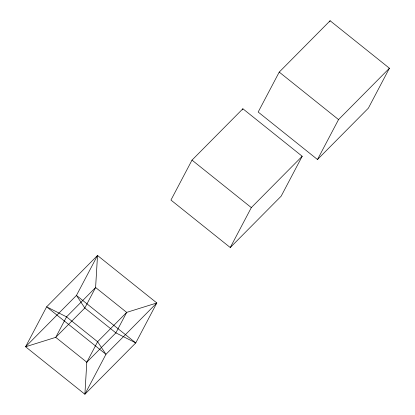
<?xml version="1.0" encoding="UTF-8"?>
<svg xmlns="http://www.w3.org/2000/svg" width="415" height="415" viewBox="0 0 415 415"><rect width="100%" height="100%" fill="white"/><g stroke="black" fill="none" stroke-linecap="round" stroke-linejoin="round"><path stroke-width="0.62" d="M192.005 160.123L170.949 200.061L230.263 247.542L281.142 196.191L302.198 156.258L242.884 108.777L192.005 160.123L251.319 207.604L230.263 247.542M242.282 109.918L242.884 108.777M279.228 72.096L258.172 112.034L317.485 159.516L368.364 108.17L389.42 68.231L330.107 20.75L279.228 72.096L338.541 119.582L317.485 159.516M329.505 21.891L330.107 20.75M251.319 207.604L302.198 156.258M338.541 119.582L389.42 68.231M86.802 362.217L84.893 394.25L25.58 346.769L46.636 306.83L97.515 255.484L156.829 302.966L135.772 342.904L84.893 394.25L105.95 354.311L156.829 302.966L126.674 312.391L97.603 341.732L86.802 362.217L55.735 337.343L25.58 346.769L76.459 295.418L97.515 255.484L95.606 287.517L84.81 308.003L55.735 337.343L66.535 316.858L95.606 287.517L126.674 312.391L115.878 332.872L86.802 362.217M135.772 342.904L115.878 332.872L84.81 308.003L76.459 295.418L135.772 342.904M66.535 316.858L46.636 306.83L105.95 354.311L97.603 341.732L66.535 316.858"/></g></svg>
